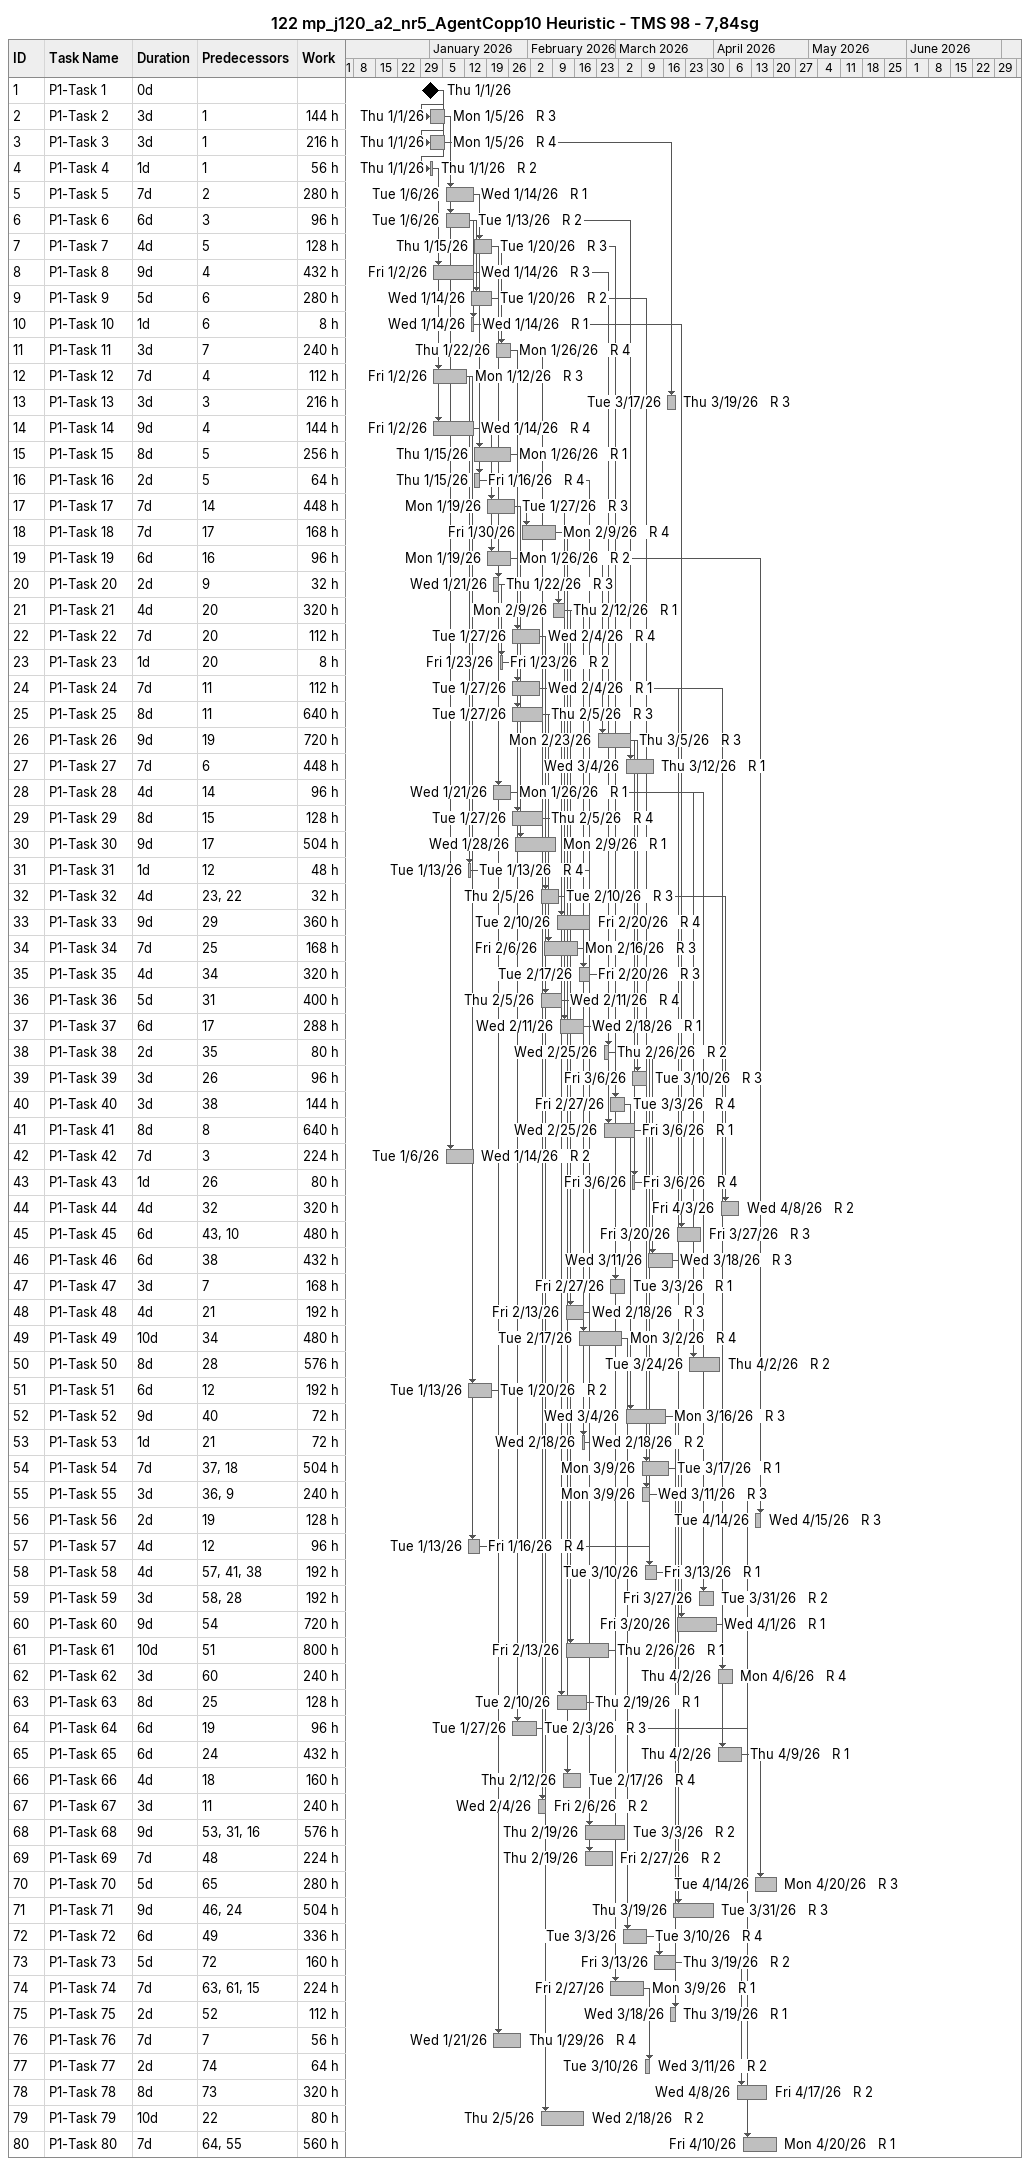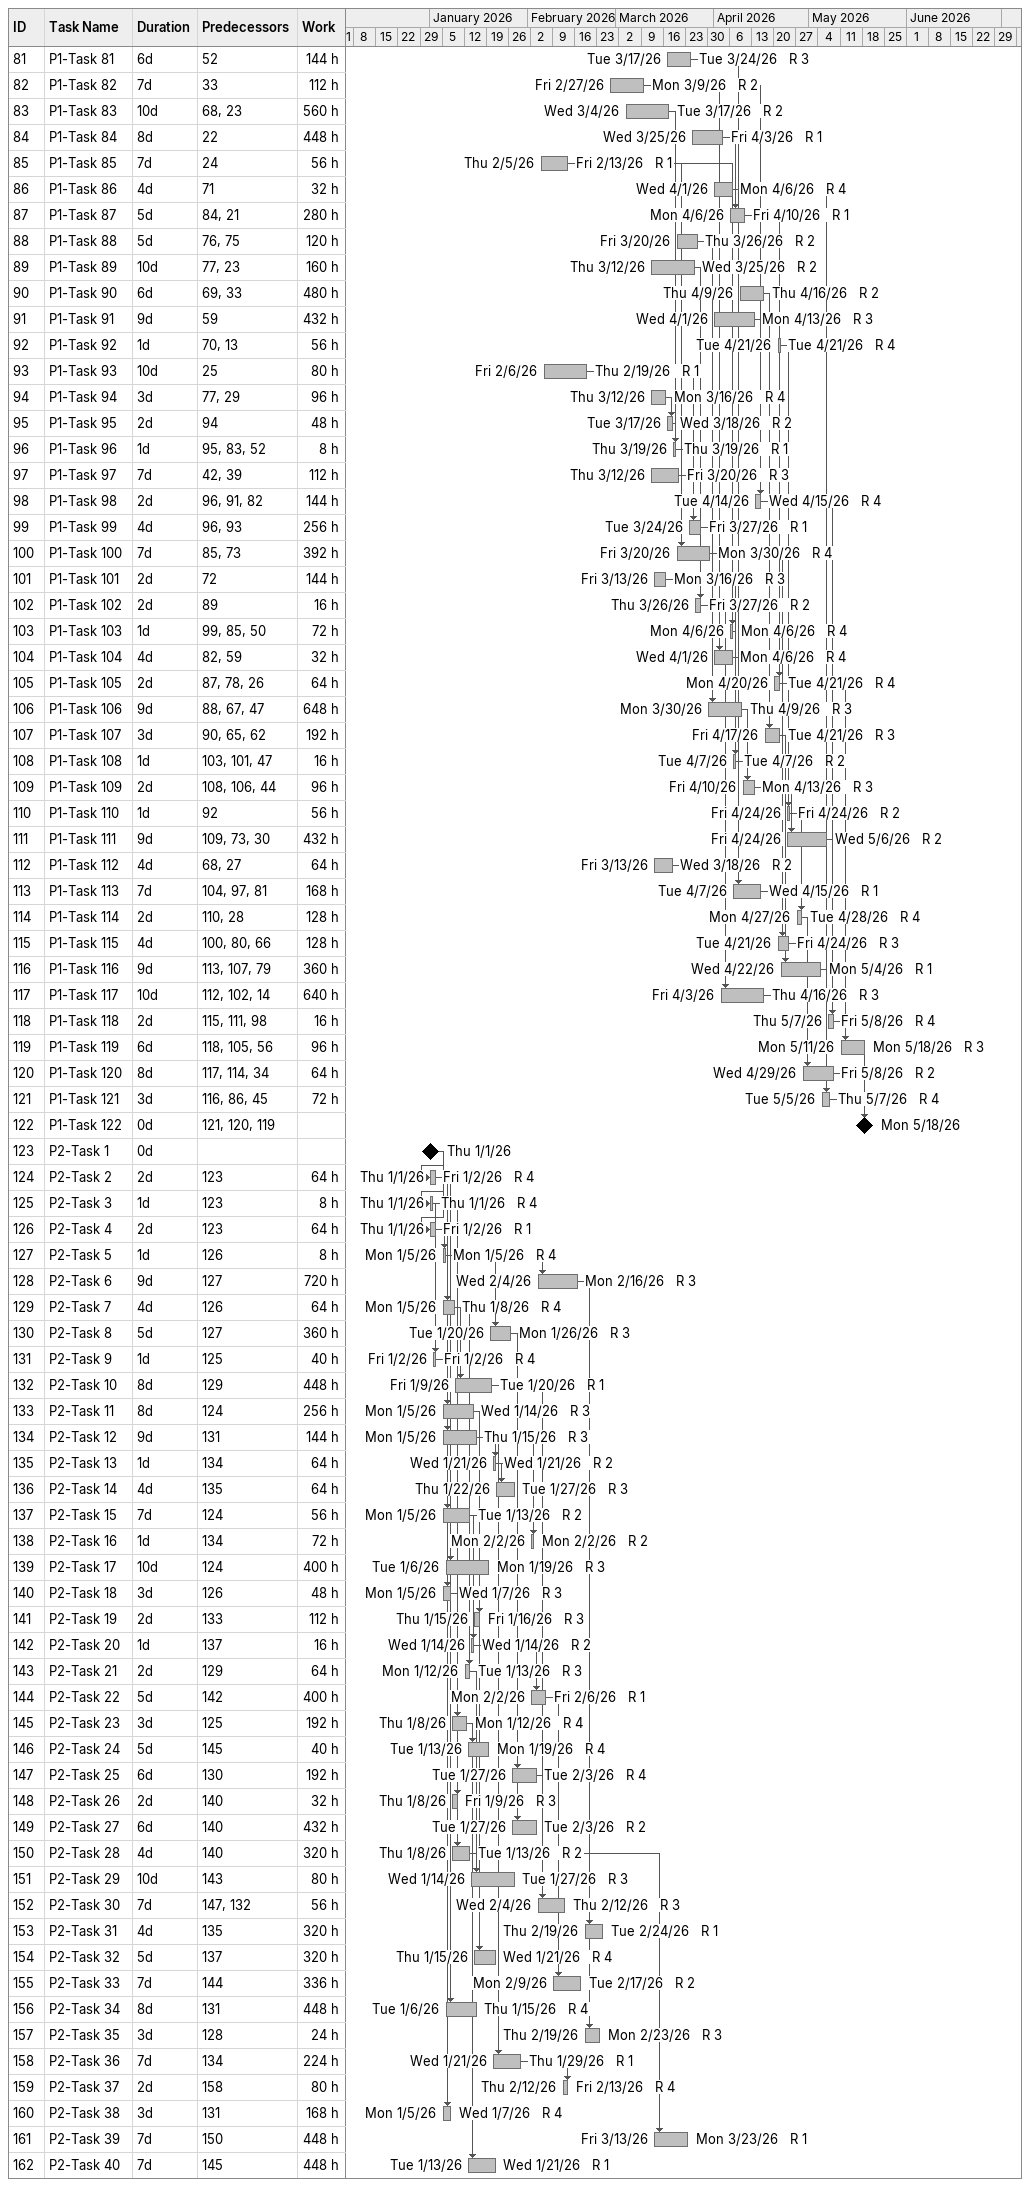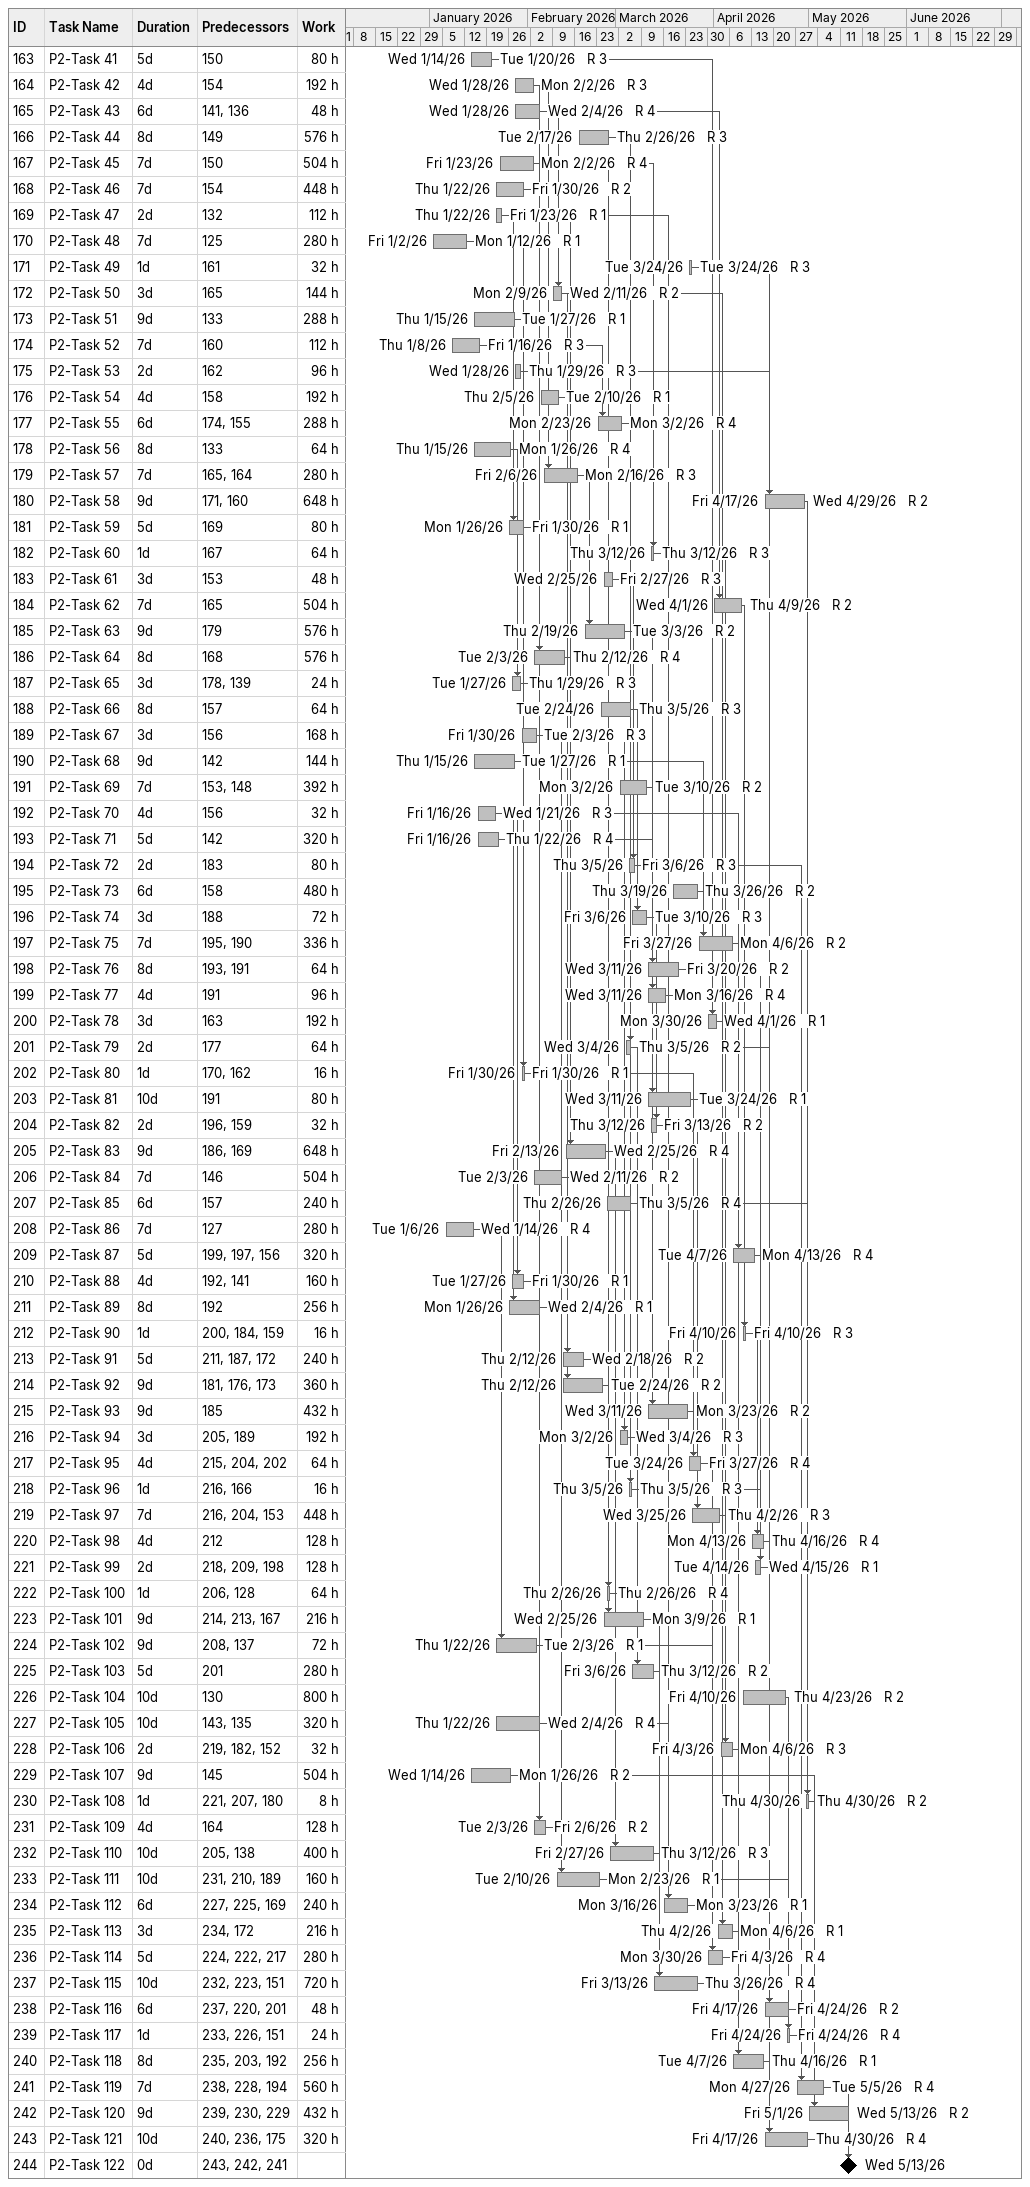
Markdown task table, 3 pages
122 mp_j120_a2_nr5_AgentCopp10 Heuristic - TMS 98 - 7,84sg

| ID | Task | Duration | Start | Finish | Predecessors | Resources | Work (h) |
|---|---|---|---|---|---|---|---|
| 1 | P1-Task 1 | 0d | 2026-01-01 | 2026-01-01 |  |  |  |
| 2 | P1-Task 2 | 3d | 2026-01-01 | 2026-01-05 | 1 | R 3 | 144 |
| 3 | P1-Task 3 | 3d | 2026-01-01 | 2026-01-05 | 1 | R 4 | 216 |
| 4 | P1-Task 4 | 1d | 2026-01-01 | 2026-01-01 | 1 | R 2 | 56 |
| 5 | P1-Task 5 | 7d | 2026-01-06 | 2026-01-14 | 2 | R 1 | 280 |
| 6 | P1-Task 6 | 6d | 2026-01-06 | 2026-01-13 | 3 | R 2 | 96 |
| 7 | P1-Task 7 | 4d | 2026-01-15 | 2026-01-20 | 5 | R 3 | 128 |
| 8 | P1-Task 8 | 9d | 2026-01-02 | 2026-01-14 | 4 | R 3 | 432 |
| 9 | P1-Task 9 | 5d | 2026-01-14 | 2026-01-20 | 6 | R 2 | 280 |
| 10 | P1-Task 10 | 1d | 2026-01-14 | 2026-01-14 | 6 | R 1 | 8 |
| 11 | P1-Task 11 | 3d | 2026-01-22 | 2026-01-26 | 7 | R 4 | 240 |
| 12 | P1-Task 12 | 7d | 2026-01-02 | 2026-01-12 | 4 | R 3 | 112 |
| 13 | P1-Task 13 | 3d | 2026-03-17 | 2026-03-19 | 3 | R 3 | 216 |
| 14 | P1-Task 14 | 9d | 2026-01-02 | 2026-01-14 | 4 | R 4 | 144 |
| 15 | P1-Task 15 | 8d | 2026-01-15 | 2026-01-26 | 5 | R 1 | 256 |
| 16 | P1-Task 16 | 2d | 2026-01-15 | 2026-01-16 | 5 | R 4 | 64 |
| 17 | P1-Task 17 | 7d | 2026-01-19 | 2026-01-27 | 14 | R 3 | 448 |
| 18 | P1-Task 18 | 7d | 2026-01-30 | 2026-02-09 | 17 | R 4 | 168 |
| 19 | P1-Task 19 | 6d | 2026-01-19 | 2026-01-26 | 16 | R 2 | 96 |
| 20 | P1-Task 20 | 2d | 2026-01-21 | 2026-01-22 | 9 | R 3 | 32 |
| 21 | P1-Task 21 | 4d | 2026-02-09 | 2026-02-12 | 20 | R 1 | 320 |
| 22 | P1-Task 22 | 7d | 2026-01-27 | 2026-02-04 | 20 | R 4 | 112 |
| 23 | P1-Task 23 | 1d | 2026-01-23 | 2026-01-23 | 20 | R 2 | 8 |
| 24 | P1-Task 24 | 7d | 2026-01-27 | 2026-02-04 | 11 | R 1 | 112 |
| 25 | P1-Task 25 | 8d | 2026-01-27 | 2026-02-05 | 11 | R 3 | 640 |
| 26 | P1-Task 26 | 9d | 2026-02-23 | 2026-03-05 | 19 | R 3 | 720 |
| 27 | P1-Task 27 | 7d | 2026-03-04 | 2026-03-12 | 6 | R 1 | 448 |
| 28 | P1-Task 28 | 4d | 2026-01-21 | 2026-01-26 | 14 | R 1 | 96 |
| 29 | P1-Task 29 | 8d | 2026-01-27 | 2026-02-05 | 15 | R 4 | 128 |
| 30 | P1-Task 30 | 9d | 2026-01-28 | 2026-02-09 | 17 | R 1 | 504 |
| 31 | P1-Task 31 | 1d | 2026-01-13 | 2026-01-13 | 12 | R 4 | 48 |
| 32 | P1-Task 32 | 4d | 2026-02-05 | 2026-02-10 | 23, 22 | R 3 | 32 |
| 33 | P1-Task 33 | 9d | 2026-02-10 | 2026-02-20 | 29 | R 4 | 360 |
| 34 | P1-Task 34 | 7d | 2026-02-06 | 2026-02-16 | 25 | R 3 | 168 |
| 35 | P1-Task 35 | 4d | 2026-02-17 | 2026-02-20 | 34 | R 3 | 320 |
| 36 | P1-Task 36 | 5d | 2026-02-05 | 2026-02-11 | 31 | R 4 | 400 |
| 37 | P1-Task 37 | 6d | 2026-02-11 | 2026-02-18 | 17 | R 1 | 288 |
| 38 | P1-Task 38 | 2d | 2026-02-25 | 2026-02-26 | 35 | R 2 | 80 |
| 39 | P1-Task 39 | 3d | 2026-03-06 | 2026-03-10 | 26 | R 3 | 96 |
| 40 | P1-Task 40 | 3d | 2026-02-27 | 2026-03-03 | 38 | R 4 | 144 |
| 41 | P1-Task 41 | 8d | 2026-02-25 | 2026-03-06 | 8 | R 1 | 640 |
| 42 | P1-Task 42 | 7d | 2026-01-06 | 2026-01-14 | 3 | R 2 | 224 |
| 43 | P1-Task 43 | 1d | 2026-03-06 | 2026-03-06 | 26 | R 4 | 80 |
| 44 | P1-Task 44 | 4d | 2026-04-03 | 2026-04-08 | 32 | R 2 | 320 |
| 45 | P1-Task 45 | 6d | 2026-03-20 | 2026-03-27 | 43, 10 | R 3 | 480 |
| 46 | P1-Task 46 | 6d | 2026-03-11 | 2026-03-18 | 38 | R 3 | 432 |
| 47 | P1-Task 47 | 3d | 2026-02-27 | 2026-03-03 | 7 | R 1 | 168 |
| 48 | P1-Task 48 | 4d | 2026-02-13 | 2026-02-18 | 21 | R 3 | 192 |
| 49 | P1-Task 49 | 10d | 2026-02-17 | 2026-03-02 | 34 | R 4 | 480 |
| 50 | P1-Task 50 | 8d | 2026-03-24 | 2026-04-02 | 28 | R 2 | 576 |
| 51 | P1-Task 51 | 6d | 2026-01-13 | 2026-01-20 | 12 | R 2 | 192 |
| 52 | P1-Task 52 | 9d | 2026-03-04 | 2026-03-16 | 40 | R 3 | 72 |
| 53 | P1-Task 53 | 1d | 2026-02-18 | 2026-02-18 | 21 | R 2 | 72 |
| 54 | P1-Task 54 | 7d | 2026-03-09 | 2026-03-17 | 37, 18 | R 1 | 504 |
| 55 | P1-Task 55 | 3d | 2026-03-09 | 2026-03-11 | 36, 9 | R 3 | 240 |
| 56 | P1-Task 56 | 2d | 2026-04-14 | 2026-04-15 | 19 | R 3 | 128 |
| 57 | P1-Task 57 | 4d | 2026-01-13 | 2026-01-16 | 12 | R 4 | 96 |
| 58 | P1-Task 58 | 4d | 2026-03-10 | 2026-03-13 | 57, 41, 38 | R 1 | 192 |
| 59 | P1-Task 59 | 3d | 2026-03-27 | 2026-03-31 | 58, 28 | R 2 | 192 |
| 60 | P1-Task 60 | 9d | 2026-03-20 | 2026-04-01 | 54 | R 1 | 720 |
| 61 | P1-Task 61 | 10d | 2026-02-13 | 2026-02-26 | 51 | R 1 | 800 |
| 62 | P1-Task 62 | 3d | 2026-04-02 | 2026-04-06 | 60 | R 4 | 240 |
| 63 | P1-Task 63 | 8d | 2026-02-10 | 2026-02-19 | 25 | R 1 | 128 |
| 64 | P1-Task 64 | 6d | 2026-01-27 | 2026-02-03 | 19 | R 3 | 96 |
| 65 | P1-Task 65 | 6d | 2026-04-02 | 2026-04-09 | 24 | R 1 | 432 |
| 66 | P1-Task 66 | 4d | 2026-02-12 | 2026-02-17 | 18 | R 4 | 160 |
| 67 | P1-Task 67 | 3d | 2026-02-04 | 2026-02-06 | 11 | R 2 | 240 |
| 68 | P1-Task 68 | 9d | 2026-02-19 | 2026-03-03 | 53, 31, 16 | R 2 | 576 |
| 69 | P1-Task 69 | 7d | 2026-02-19 | 2026-02-27 | 48 | R 2 | 224 |
| 70 | P1-Task 70 | 5d | 2026-04-14 | 2026-04-20 | 65 | R 3 | 280 |
| 71 | P1-Task 71 | 9d | 2026-03-19 | 2026-03-31 | 46, 24 | R 3 | 504 |
| 72 | P1-Task 72 | 6d | 2026-03-03 | 2026-03-10 | 49 | R 4 | 336 |
| 73 | P1-Task 73 | 5d | 2026-03-13 | 2026-03-19 | 72 | R 2 | 160 |
| 74 | P1-Task 74 | 7d | 2026-02-27 | 2026-03-09 | 63, 61, 15 | R 1 | 224 |
| 75 | P1-Task 75 | 2d | 2026-03-18 | 2026-03-19 | 52 | R 1 | 112 |
| 76 | P1-Task 76 | 7d | 2026-01-21 | 2026-01-29 | 7 | R 4 | 56 |
| 77 | P1-Task 77 | 2d | 2026-03-10 | 2026-03-11 | 74 | R 2 | 64 |
| 78 | P1-Task 78 | 8d | 2026-04-08 | 2026-04-17 | 73 | R 2 | 320 |
| 79 | P1-Task 79 | 10d | 2026-02-05 | 2026-02-18 | 22 | R 2 | 80 |
| 80 | P1-Task 80 | 7d | 2026-04-10 | 2026-04-20 | 64, 55 | R 1 | 560 |
| 81 | P1-Task 81 | 6d | 2026-03-17 | 2026-03-24 | 52 | R 3 | 144 |
| 82 | P1-Task 82 | 7d | 2026-02-27 | 2026-03-09 | 33 | R 2 | 112 |
| 83 | P1-Task 83 | 10d | 2026-03-04 | 2026-03-17 | 68, 23 | R 2 | 560 |
| 84 | P1-Task 84 | 8d | 2026-03-25 | 2026-04-03 | 22 | R 1 | 448 |
| 85 | P1-Task 85 | 7d | 2026-02-05 | 2026-02-13 | 24 | R 1 | 56 |
| 86 | P1-Task 86 | 4d | 2026-04-01 | 2026-04-06 | 71 | R 4 | 32 |
| 87 | P1-Task 87 | 5d | 2026-04-06 | 2026-04-10 | 84, 21 | R 1 | 280 |
| 88 | P1-Task 88 | 5d | 2026-03-20 | 2026-03-26 | 76, 75 | R 2 | 120 |
| 89 | P1-Task 89 | 10d | 2026-03-12 | 2026-03-25 | 77, 23 | R 2 | 160 |
| 90 | P1-Task 90 | 6d | 2026-04-09 | 2026-04-16 | 69, 33 | R 2 | 480 |
| 91 | P1-Task 91 | 9d | 2026-04-01 | 2026-04-13 | 59 | R 3 | 432 |
| 92 | P1-Task 92 | 1d | 2026-04-21 | 2026-04-21 | 70, 13 | R 4 | 56 |
| 93 | P1-Task 93 | 10d | 2026-02-06 | 2026-02-19 | 25 | R 1 | 80 |
| 94 | P1-Task 94 | 3d | 2026-03-12 | 2026-03-16 | 77, 29 | R 4 | 96 |
| 95 | P1-Task 95 | 2d | 2026-03-17 | 2026-03-18 | 94 | R 2 | 48 |
| 96 | P1-Task 96 | 1d | 2026-03-19 | 2026-03-19 | 95, 83, 52 | R 1 | 8 |
| 97 | P1-Task 97 | 7d | 2026-03-12 | 2026-03-20 | 42, 39 | R 3 | 112 |
| 98 | P1-Task 98 | 2d | 2026-04-14 | 2026-04-15 | 96, 91, 82 | R 4 | 144 |
| 99 | P1-Task 99 | 4d | 2026-03-24 | 2026-03-27 | 96, 93 | R 1 | 256 |
| 100 | P1-Task 100 | 7d | 2026-03-20 | 2026-03-30 | 85, 73 | R 4 | 392 |
| 101 | P1-Task 101 | 2d | 2026-03-13 | 2026-03-16 | 72 | R 3 | 144 |
| 102 | P1-Task 102 | 2d | 2026-03-26 | 2026-03-27 | 89 | R 2 | 16 |
| 103 | P1-Task 103 | 1d | 2026-04-06 | 2026-04-06 | 99, 85, 50 | R 4 | 72 |
| 104 | P1-Task 104 | 4d | 2026-04-01 | 2026-04-06 | 82, 59 | R 4 | 32 |
| 105 | P1-Task 105 | 2d | 2026-04-20 | 2026-04-21 | 87, 78, 26 | R 4 | 64 |
| 106 | P1-Task 106 | 9d | 2026-03-30 | 2026-04-09 | 88, 67, 47 | R 3 | 648 |
| 107 | P1-Task 107 | 3d | 2026-04-17 | 2026-04-21 | 90, 65, 62 | R 3 | 192 |
| 108 | P1-Task 108 | 1d | 2026-04-07 | 2026-04-07 | 103, 101, 47 | R 2 | 16 |
| 109 | P1-Task 109 | 2d | 2026-04-10 | 2026-04-13 | 108, 106, 44 | R 3 | 96 |
| 110 | P1-Task 110 | 1d | 2026-04-24 | 2026-04-24 | 92 | R 2 | 56 |
| 111 | P1-Task 111 | 9d | 2026-04-24 | 2026-05-06 | 109, 73, 30 | R 2 | 432 |
| 112 | P1-Task 112 | 4d | 2026-03-13 | 2026-03-18 | 68, 27 | R 2 | 64 |
| 113 | P1-Task 113 | 7d | 2026-04-07 | 2026-04-15 | 104, 97, 81 | R 1 | 168 |
| 114 | P1-Task 114 | 2d | 2026-04-27 | 2026-04-28 | 110, 28 | R 4 | 128 |
| 115 | P1-Task 115 | 4d | 2026-04-21 | 2026-04-24 | 100, 80, 66 | R 3 | 128 |
| 116 | P1-Task 116 | 9d | 2026-04-22 | 2026-05-04 | 113, 107, 79 | R 1 | 360 |
| 117 | P1-Task 117 | 10d | 2026-04-03 | 2026-04-16 | 112, 102, 14 | R 3 | 640 |
| 118 | P1-Task 118 | 2d | 2026-05-07 | 2026-05-08 | 115, 111, 98 | R 4 | 16 |
| 119 | P1-Task 119 | 6d | 2026-05-11 | 2026-05-18 | 118, 105, 56 | R 3 | 96 |
| 120 | P1-Task 120 | 8d | 2026-04-29 | 2026-05-08 | 117, 114, 34 | R 2 | 64 |
| 121 | P1-Task 121 | 3d | 2026-05-05 | 2026-05-07 | 116, 86, 45 | R 4 | 72 |
| 122 | P1-Task 122 | 0d | 2026-05-18 | 2026-05-18 | 121, 120, 119 |  |  |
| 123 | P2-Task 1 | 0d | 2026-01-01 | 2026-01-01 |  |  |  |
| 124 | P2-Task 2 | 2d | 2026-01-01 | 2026-01-02 | 123 | R 4 | 64 |
| 125 | P2-Task 3 | 1d | 2026-01-01 | 2026-01-01 | 123 | R 4 | 8 |
| 126 | P2-Task 4 | 2d | 2026-01-01 | 2026-01-02 | 123 | R 1 | 64 |
| 127 | P2-Task 5 | 1d | 2026-01-05 | 2026-01-05 | 126 | R 4 | 8 |
| 128 | P2-Task 6 | 9d | 2026-02-04 | 2026-02-16 | 127 | R 3 | 720 |
| 129 | P2-Task 7 | 4d | 2026-01-05 | 2026-01-08 | 126 | R 4 | 64 |
| 130 | P2-Task 8 | 5d | 2026-01-20 | 2026-01-26 | 127 | R 3 | 360 |
| 131 | P2-Task 9 | 1d | 2026-01-02 | 2026-01-02 | 125 | R 4 | 40 |
| 132 | P2-Task 10 | 8d | 2026-01-09 | 2026-01-20 | 129 | R 1 | 448 |
| 133 | P2-Task 11 | 8d | 2026-01-05 | 2026-01-14 | 124 | R 3 | 256 |
| 134 | P2-Task 12 | 9d | 2026-01-05 | 2026-01-15 | 131 | R 3 | 144 |
| 135 | P2-Task 13 | 1d | 2026-01-21 | 2026-01-21 | 134 | R 2 | 64 |
| 136 | P2-Task 14 | 4d | 2026-01-22 | 2026-01-27 | 135 | R 3 | 64 |
| 137 | P2-Task 15 | 7d | 2026-01-05 | 2026-01-13 | 124 | R 2 | 56 |
| 138 | P2-Task 16 | 1d | 2026-02-02 | 2026-02-02 | 134 | R 2 | 72 |
| 139 | P2-Task 17 | 10d | 2026-01-06 | 2026-01-19 | 124 | R 3 | 400 |
| 140 | P2-Task 18 | 3d | 2026-01-05 | 2026-01-07 | 126 | R 3 | 48 |
| 141 | P2-Task 19 | 2d | 2026-01-15 | 2026-01-16 | 133 | R 3 | 112 |
| 142 | P2-Task 20 | 1d | 2026-01-14 | 2026-01-14 | 137 | R 2 | 16 |
| 143 | P2-Task 21 | 2d | 2026-01-12 | 2026-01-13 | 129 | R 3 | 64 |
| 144 | P2-Task 22 | 5d | 2026-02-02 | 2026-02-06 | 142 | R 1 | 400 |
| 145 | P2-Task 23 | 3d | 2026-01-08 | 2026-01-12 | 125 | R 4 | 192 |
| 146 | P2-Task 24 | 5d | 2026-01-13 | 2026-01-19 | 145 | R 4 | 40 |
| 147 | P2-Task 25 | 6d | 2026-01-27 | 2026-02-03 | 130 | R 4 | 192 |
| 148 | P2-Task 26 | 2d | 2026-01-08 | 2026-01-09 | 140 | R 3 | 32 |
| 149 | P2-Task 27 | 6d | 2026-01-27 | 2026-02-03 | 140 | R 2 | 432 |
| 150 | P2-Task 28 | 4d | 2026-01-08 | 2026-01-13 | 140 | R 2 | 320 |
| 151 | P2-Task 29 | 10d | 2026-01-14 | 2026-01-27 | 143 | R 3 | 80 |
| 152 | P2-Task 30 | 7d | 2026-02-04 | 2026-02-12 | 147, 132 | R 3 | 56 |
| 153 | P2-Task 31 | 4d | 2026-02-19 | 2026-02-24 | 135 | R 1 | 320 |
| 154 | P2-Task 32 | 5d | 2026-01-15 | 2026-01-21 | 137 | R 4 | 320 |
| 155 | P2-Task 33 | 7d | 2026-02-09 | 2026-02-17 | 144 | R 2 | 336 |
| 156 | P2-Task 34 | 8d | 2026-01-06 | 2026-01-15 | 131 | R 4 | 448 |
| 157 | P2-Task 35 | 3d | 2026-02-19 | 2026-02-23 | 128 | R 3 | 24 |
| 158 | P2-Task 36 | 7d | 2026-01-21 | 2026-01-29 | 134 | R 1 | 224 |
| 159 | P2-Task 37 | 2d | 2026-02-12 | 2026-02-13 | 158 | R 4 | 80 |
| 160 | P2-Task 38 | 3d | 2026-01-05 | 2026-01-07 | 131 | R 4 | 168 |
| 161 | P2-Task 39 | 7d | 2026-03-13 | 2026-03-23 | 150 | R 1 | 448 |
| 162 | P2-Task 40 | 7d | 2026-01-13 | 2026-01-21 | 145 | R 1 | 448 |
| 163 | P2-Task 41 | 5d | 2026-01-14 | 2026-01-20 | 150 | R 3 | 80 |
| 164 | P2-Task 42 | 4d | 2026-01-28 | 2026-02-02 | 154 | R 3 | 192 |
| 165 | P2-Task 43 | 6d | 2026-01-28 | 2026-02-04 | 141, 136 | R 4 | 48 |
| 166 | P2-Task 44 | 8d | 2026-02-17 | 2026-02-26 | 149 | R 3 | 576 |
| 167 | P2-Task 45 | 7d | 2026-01-23 | 2026-02-02 | 150 | R 4 | 504 |
| 168 | P2-Task 46 | 7d | 2026-01-22 | 2026-01-30 | 154 | R 2 | 448 |
| 169 | P2-Task 47 | 2d | 2026-01-22 | 2026-01-23 | 132 | R 1 | 112 |
| 170 | P2-Task 48 | 7d | 2026-01-02 | 2026-01-12 | 125 | R 1 | 280 |
| 171 | P2-Task 49 | 1d | 2026-03-24 | 2026-03-24 | 161 | R 3 | 32 |
| 172 | P2-Task 50 | 3d | 2026-02-09 | 2026-02-11 | 165 | R 2 | 144 |
| 173 | P2-Task 51 | 9d | 2026-01-15 | 2026-01-27 | 133 | R 1 | 288 |
| 174 | P2-Task 52 | 7d | 2026-01-08 | 2026-01-16 | 160 | R 3 | 112 |
| 175 | P2-Task 53 | 2d | 2026-01-28 | 2026-01-29 | 162 | R 3 | 96 |
| 176 | P2-Task 54 | 4d | 2026-02-05 | 2026-02-10 | 158 | R 1 | 192 |
| 177 | P2-Task 55 | 6d | 2026-02-23 | 2026-03-02 | 174, 155 | R 4 | 288 |
| 178 | P2-Task 56 | 8d | 2026-01-15 | 2026-01-26 | 133 | R 4 | 64 |
| 179 | P2-Task 57 | 7d | 2026-02-06 | 2026-02-16 | 165, 164 | R 3 | 280 |
| 180 | P2-Task 58 | 9d | 2026-04-17 | 2026-04-29 | 171, 160 | R 2 | 648 |
| 181 | P2-Task 59 | 5d | 2026-01-26 | 2026-01-30 | 169 | R 1 | 80 |
| 182 | P2-Task 60 | 1d | 2026-03-12 | 2026-03-12 | 167 | R 3 | 64 |
| 183 | P2-Task 61 | 3d | 2026-02-25 | 2026-02-27 | 153 | R 3 | 48 |
| 184 | P2-Task 62 | 7d | 2026-04-01 | 2026-04-09 | 165 | R 2 | 504 |
| 185 | P2-Task 63 | 9d | 2026-02-19 | 2026-03-03 | 179 | R 2 | 576 |
| 186 | P2-Task 64 | 8d | 2026-02-03 | 2026-02-12 | 168 | R 4 | 576 |
| 187 | P2-Task 65 | 3d | 2026-01-27 | 2026-01-29 | 178, 139 | R 3 | 24 |
| 188 | P2-Task 66 | 8d | 2026-02-24 | 2026-03-05 | 157 | R 3 | 64 |
| 189 | P2-Task 67 | 3d | 2026-01-30 | 2026-02-03 | 156 | R 3 | 168 |
| 190 | P2-Task 68 | 9d | 2026-01-15 | 2026-01-27 | 142 | R 1 | 144 |
| 191 | P2-Task 69 | 7d | 2026-03-02 | 2026-03-10 | 153, 148 | R 2 | 392 |
| 192 | P2-Task 70 | 4d | 2026-01-16 | 2026-01-21 | 156 | R 3 | 32 |
| 193 | P2-Task 71 | 5d | 2026-01-16 | 2026-01-22 | 142 | R 4 | 320 |
| 194 | P2-Task 72 | 2d | 2026-03-05 | 2026-03-06 | 183 | R 3 | 80 |
| 195 | P2-Task 73 | 6d | 2026-03-19 | 2026-03-26 | 158 | R 2 | 480 |
| 196 | P2-Task 74 | 3d | 2026-03-06 | 2026-03-10 | 188 | R 3 | 72 |
| 197 | P2-Task 75 | 7d | 2026-03-27 | 2026-04-06 | 195, 190 | R 2 | 336 |
| 198 | P2-Task 76 | 8d | 2026-03-11 | 2026-03-20 | 193, 191 | R 2 | 64 |
| 199 | P2-Task 77 | 4d | 2026-03-11 | 2026-03-16 | 191 | R 4 | 96 |
| 200 | P2-Task 78 | 3d | 2026-03-30 | 2026-04-01 | 163 | R 1 | 192 |
| 201 | P2-Task 79 | 2d | 2026-03-04 | 2026-03-05 | 177 | R 2 | 64 |
| 202 | P2-Task 80 | 1d | 2026-01-30 | 2026-01-30 | 170, 162 | R 1 | 16 |
| 203 | P2-Task 81 | 10d | 2026-03-11 | 2026-03-24 | 191 | R 1 | 80 |
| 204 | P2-Task 82 | 2d | 2026-03-12 | 2026-03-13 | 196, 159 | R 2 | 32 |
| 205 | P2-Task 83 | 9d | 2026-02-13 | 2026-02-25 | 186, 169 | R 4 | 648 |
| 206 | P2-Task 84 | 7d | 2026-02-03 | 2026-02-11 | 146 | R 2 | 504 |
| 207 | P2-Task 85 | 6d | 2026-02-26 | 2026-03-05 | 157 | R 4 | 240 |
| 208 | P2-Task 86 | 7d | 2026-01-06 | 2026-01-14 | 127 | R 4 | 280 |
| 209 | P2-Task 87 | 5d | 2026-04-07 | 2026-04-13 | 199, 197, 156 | R 4 | 320 |
| 210 | P2-Task 88 | 4d | 2026-01-27 | 2026-01-30 | 192, 141 | R 1 | 160 |
| 211 | P2-Task 89 | 8d | 2026-01-26 | 2026-02-04 | 192 | R 1 | 256 |
| 212 | P2-Task 90 | 1d | 2026-04-10 | 2026-04-10 | 200, 184, 159 | R 3 | 16 |
| 213 | P2-Task 91 | 5d | 2026-02-12 | 2026-02-18 | 211, 187, 172 | R 2 | 240 |
| 214 | P2-Task 92 | 9d | 2026-02-12 | 2026-02-24 | 181, 176, 173 | R 2 | 360 |
| 215 | P2-Task 93 | 9d | 2026-03-11 | 2026-03-23 | 185 | R 2 | 432 |
| 216 | P2-Task 94 | 3d | 2026-03-02 | 2026-03-04 | 205, 189 | R 3 | 192 |
| 217 | P2-Task 95 | 4d | 2026-03-24 | 2026-03-27 | 215, 204, 202 | R 4 | 64 |
| 218 | P2-Task 96 | 1d | 2026-03-05 | 2026-03-05 | 216, 166 | R 3 | 16 |
| 219 | P2-Task 97 | 7d | 2026-03-25 | 2026-04-02 | 216, 204, 153 | R 3 | 448 |
| 220 | P2-Task 98 | 4d | 2026-04-13 | 2026-04-16 | 212 | R 4 | 128 |
| 221 | P2-Task 99 | 2d | 2026-04-14 | 2026-04-15 | 218, 209, 198 | R 1 | 128 |
| 222 | P2-Task 100 | 1d | 2026-02-26 | 2026-02-26 | 206, 128 | R 4 | 64 |
| 223 | P2-Task 101 | 9d | 2026-02-25 | 2026-03-09 | 214, 213, 167 | R 1 | 216 |
| 224 | P2-Task 102 | 9d | 2026-01-22 | 2026-02-03 | 208, 137 | R 1 | 72 |
| 225 | P2-Task 103 | 5d | 2026-03-06 | 2026-03-12 | 201 | R 2 | 280 |
| 226 | P2-Task 104 | 10d | 2026-04-10 | 2026-04-23 | 130 | R 2 | 800 |
| 227 | P2-Task 105 | 10d | 2026-01-22 | 2026-02-04 | 143, 135 | R 4 | 320 |
| 228 | P2-Task 106 | 2d | 2026-04-03 | 2026-04-06 | 219, 182, 152 | R 3 | 32 |
| 229 | P2-Task 107 | 9d | 2026-01-14 | 2026-01-26 | 145 | R 2 | 504 |
| 230 | P2-Task 108 | 1d | 2026-04-30 | 2026-04-30 | 221, 207, 180 | R 2 | 8 |
| 231 | P2-Task 109 | 4d | 2026-02-03 | 2026-02-06 | 164 | R 2 | 128 |
| 232 | P2-Task 110 | 10d | 2026-02-27 | 2026-03-12 | 205, 138 | R 3 | 400 |
| 233 | P2-Task 111 | 10d | 2026-02-10 | 2026-02-23 | 231, 210, 189 | R 1 | 160 |
| 234 | P2-Task 112 | 6d | 2026-03-16 | 2026-03-23 | 227, 225, 169 | R 1 | 240 |
| 235 | P2-Task 113 | 3d | 2026-04-02 | 2026-04-06 | 234, 172 | R 1 | 216 |
| 236 | P2-Task 114 | 5d | 2026-03-30 | 2026-04-03 | 224, 222, 217 | R 4 | 280 |
| 237 | P2-Task 115 | 10d | 2026-03-13 | 2026-03-26 | 232, 223, 151 | R 4 | 720 |
| 238 | P2-Task 116 | 6d | 2026-04-17 | 2026-04-24 | 237, 220, 201 | R 2 | 48 |
| 239 | P2-Task 117 | 1d | 2026-04-24 | 2026-04-24 | 233, 226, 151 | R 4 | 24 |
| 240 | P2-Task 118 | 8d | 2026-04-07 | 2026-04-16 | 235, 203, 192 | R 1 | 256 |
| 241 | P2-Task 119 | 7d | 2026-04-27 | 2026-05-05 | 238, 228, 194 | R 4 | 560 |
| 242 | P2-Task 120 | 9d | 2026-05-01 | 2026-05-13 | 239, 230, 229 | R 2 | 432 |
| 243 | P2-Task 121 | 10d | 2026-04-17 | 2026-04-30 | 240, 236, 175 | R 4 | 320 |
| 244 | P2-Task 122 | 0d | 2026-05-13 | 2026-05-13 | 243, 242, 241 |  |  |
